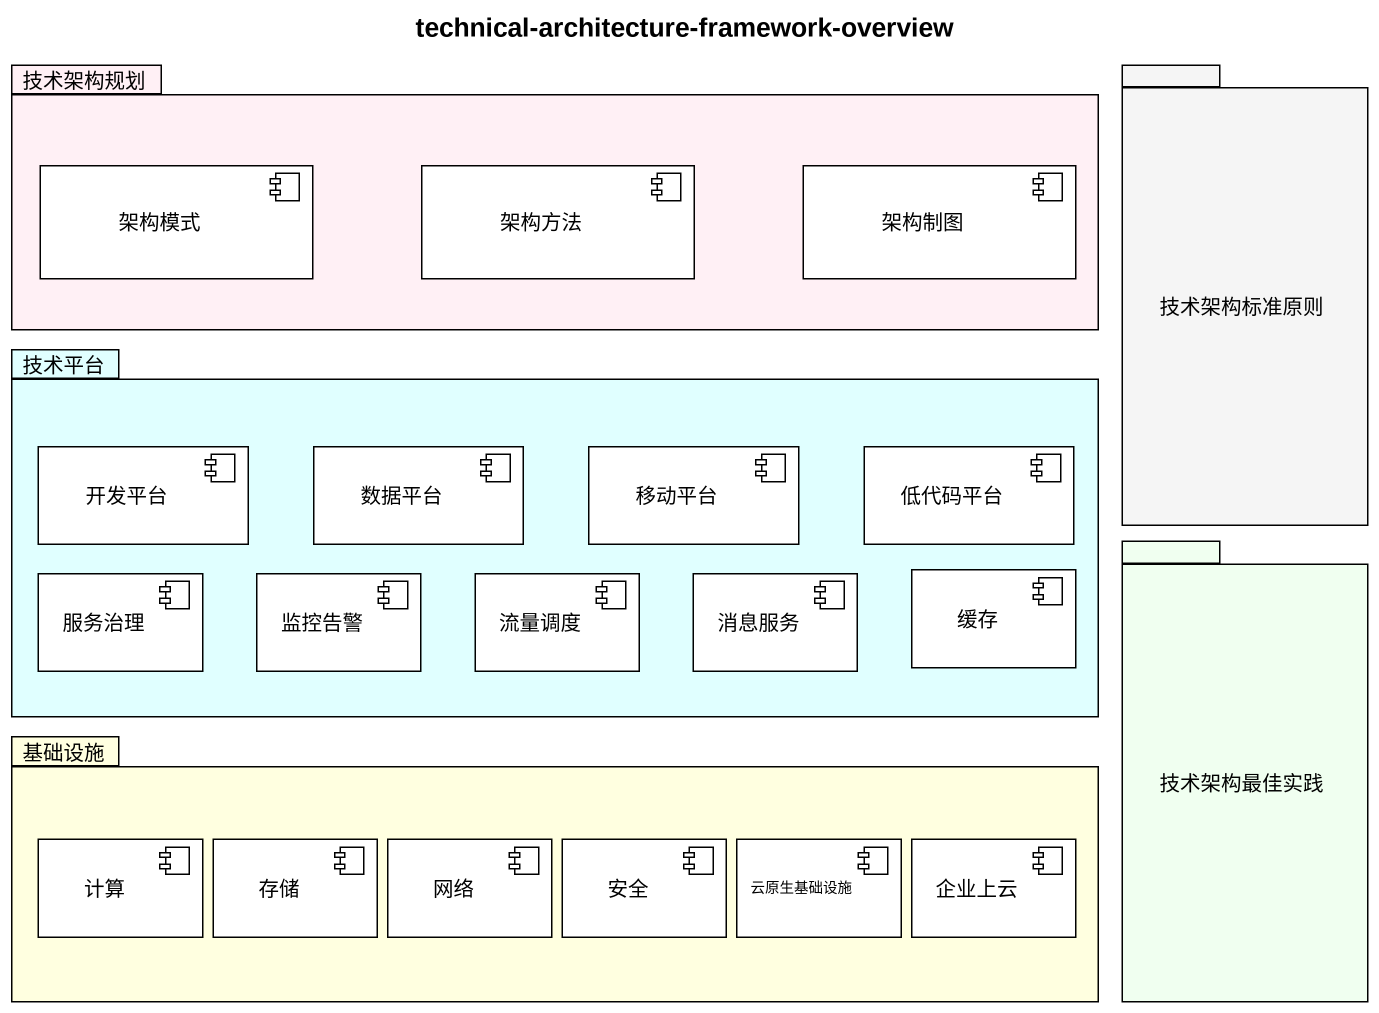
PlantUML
@startuml
title technical-architecture-framework-overview
package 技术架构规划 #FFF0F5 {
  component 架构模式
  component 架构方法
  component 架构制图
}
package 技术架构标准原则 #F5F5F5 {
}
package 技术平台 #E0FFFF {
  component 开发平台
  component 数据平台
  component 移动平台
  component 低代码平台
  component 服务治理
  component 监控告警
  component 流量调度
  component 消息服务
  component 缓存
}
package 技术架构最佳实践 #F0FFF0 {
}
package 基础设施 #FFFFE0 {
  component 计算
  component 存储
  component 网络
  component 安全
  component 云原生基础设施
  component 企业上云
}
@enduml
